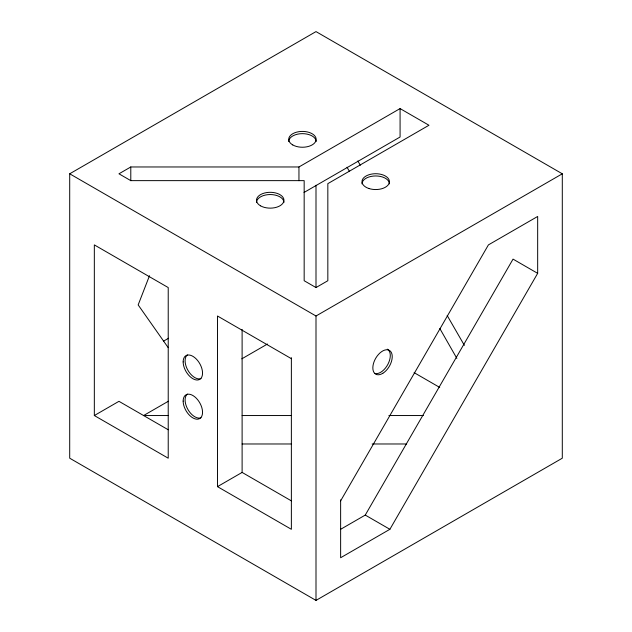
<?xml version="1.0" encoding="UTF-8"?>
<svg xmlns="http://www.w3.org/2000/svg" width="632" height="632" viewBox="0 0 632 632"><rect width="100%" height="100%" fill="white"/><g stroke="black" fill="none" stroke-linecap="round" stroke-linejoin="round"><path stroke-width="0.95" d="M149.492 275.71L138.163 304.916L168.191 347.632M340.632 500.86L488.41 244.9L537.666 216.46L537.666 273.34L389.889 529.3L340.632 557.74L340.632 499.88M340.632 529.3L365.257 515.08L513.042 259.12L537.666 273.34M69.702 173.8L316 31.6L562.298 173.8L562.298 458.2L316 600.4L69.702 458.2L69.702 173.8L316 316L562.298 173.8M130.792 166.966L118.958 173.8L130.792 180.634L304.166 180.634L304.166 280.727L316 287.56L327.834 280.727L327.834 183.643L428.962 125.255L400.08 108.578L298.952 166.966L130.792 166.966L130.792 180.697M304.047 192.46L400.08 137.018L400.08 108.578M163.427 341.209L168.547 338.254M94.334 415.54L168.223 458.2L168.223 287.56L94.334 244.9L94.334 415.54L118.958 401.32L168.223 429.76M168.365 401.241L143.59 415.54L168.223 415.54M241.827 358.826L267.454 344.029M291.368 358.66L217.479 316L217.479 486.64L242.111 472.42L291.368 500.86M242.111 415.54L291.368 415.54M388.901 415.54L423.385 415.54M242.111 443.98L291.368 443.98M372.153 443.98L406.637 443.98M414.094 372.635L439.722 387.432M365.257 515.08L389.889 529.3M217.479 486.64L291.368 529.3L291.368 357.68M357.846 160.963L360.311 165.229M347.039 167.251L349.496 171.517M447.179 315.51L464.378 345.356M439.825 328.522L456.865 358.391M316 185.255L316 287.497M316 316L316 600.4M298.952 166.966L298.952 180.697M242.111 329.398L242.111 472.42M201.023 417.752A13.714 7.916 60 0 1 187.933 409.536A13.714 7.916 60 0 1 187.364 394.084M201.023 378.56A13.714 7.916 60 0 1 187.933 370.344A13.714 7.916 60 0 1 187.364 354.9M387.25 349.156A13.714 7.916 -60 0 1 387.937 364.23A13.714 7.916 -60 0 1 374.579 373.401M256.513 202.469A13.714 7.916 0 0 1 270.227 194.545A13.714 7.916 0 0 1 283.942 202.469M361.994 183.873A13.714 7.916 0 0 1 375.708 175.957A13.714 7.916 0 0 1 389.415 183.873M288.713 141.568A13.714 7.916 0 0 1 302.428 133.652A13.714 7.916 0 0 1 316.142 141.568M382.818 373.291A13.714 7.916 -60 0 0 390.789 351.621A13.714 7.916 -60 0 0 374.002 361.883A13.714 7.916 -60 0 0 382.818 373.291M183.154 401.099A13.714 7.916 60 0 0 197.698 419.19A13.714 7.916 60 0 0 197.698 399.795A13.714 7.916 60 0 0 183.154 401.099M183.154 361.907A13.714 7.916 60 0 0 197.698 379.998A13.714 7.916 60 0 0 197.698 360.603A13.714 7.916 60 0 0 183.154 361.907M292.735 144.925A13.714 7.916 0 0 0 315.676 141.378A13.714 7.916 0 0 0 298.881 131.685A13.714 7.916 0 0 0 292.735 144.925M368.851 188.494A13.714 7.916 0 0 0 389.415 181.637A13.714 7.916 0 0 0 368.851 174.78A13.714 7.916 0 0 0 368.851 188.494M260.534 205.827A13.714 7.916 0 0 0 283.476 202.272A13.714 7.916 0 0 0 266.68 192.578A13.714 7.916 0 0 0 260.534 205.827"/></g></svg>
